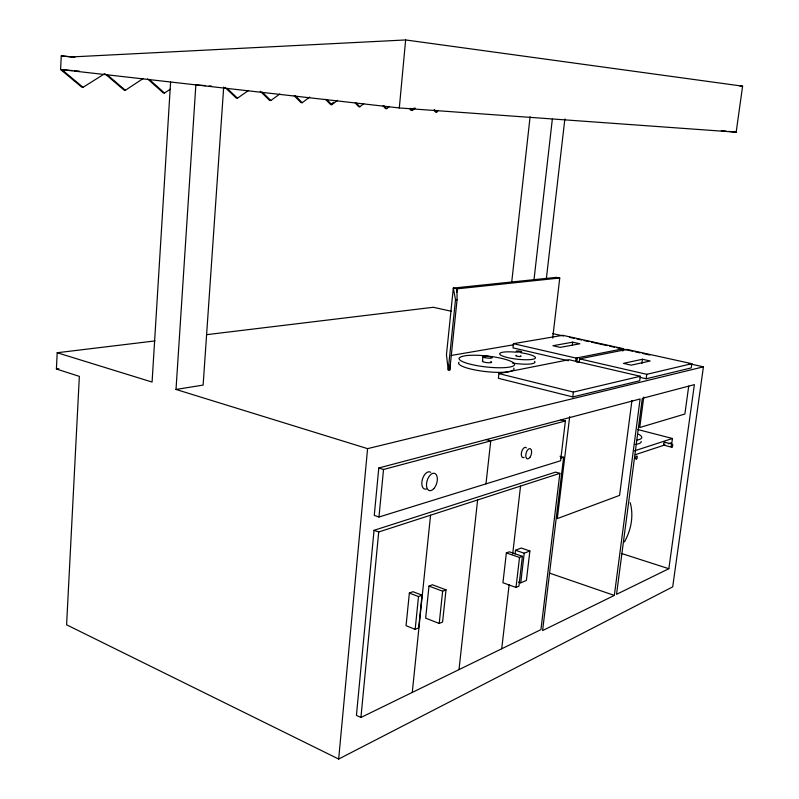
<?xml version="1.0" encoding="UTF-8"?>
<svg xmlns="http://www.w3.org/2000/svg" width="799" height="799" viewBox="0 0 799 799"><rect width="100%" height="100%" fill="white"/><g stroke="black" fill="none" stroke-linecap="round" stroke-linejoin="round"><path stroke-width="1.2" d="M552.678 338.097L559.759 278.022L556.274 277.353L453.323 288.069L446.451 354.756L448.229 369.937L449.777 370.027L449.877 365.233M104.409 73.888L83.036 87.301L81.768 87.141L60.614 69.533L61.253 55.9L74.896 57.148M688.808 363.615L703.42 366.831L672.698 586.865L338.666 759.05L66.597 624.808L79.351 376.369L56.399 369.008L57.188 352.739L154.926 340.923M170.596 82.017L152.08 382.062L57.188 352.739M703.42 366.831L367.58 448.648L176.01 389.453L195.855 84.884L205.533 85.643M223.69 87.071L203.126 385.088L176.01 389.453M338.666 759.05L367.58 448.648M399.31 107.955L405.642 39.95L742.601 86.172L736.169 132.185L399.31 107.955L60.614 69.533M560.039 456.269L563.625 457.288L542.591 630.561L614.331 595.425L640.109 398.961L378.786 467.984L374.272 515.395L378.966 517.023L560.578 460.763L565.382 420.983L561.048 419.845M374.042 530.316L356.424 715.385L360.928 717.472L540.933 629.642L559.859 473.358L555.565 472.109L374.042 530.316L378.716 531.974L559.859 473.358M378.966 517.023L383.52 469.492L565.382 420.983M360.928 717.472L378.716 531.974M409.368 593.078L406.062 625.697L415.16 629.342L418.666 627.844L422.042 595.165L412.893 591.689L409.368 593.078L418.516 596.573L422.042 595.165M415.16 629.342L418.516 596.573M412.274 692.423L430.551 515.205M448.229 369.937L455.5 299.655L453.323 288.069L456.998 288.839L559.759 278.022M456.619 292.554L456.998 288.839L457.068 299.755L449.777 370.027M428.993 586.096L425.657 618.146L439.22 623.46L442.596 622.002L446.022 589.842L432.389 584.768L428.993 586.096L442.636 591.2L446.022 589.842M439.22 623.46L442.636 591.2M482.476 361.118L482.966 356.584M459.006 669.622L477.612 499.974M485.982 483.874L490.736 440.898L486.211 439.61M498.916 373.612L498.396 378.297L572.793 396.933L639.689 380.763L640.279 376.259L568.918 359.71L498.916 373.612L573.382 392.069L640.279 376.259M511.69 282.377L530.097 116.764M623.25 350.751L623.51 348.704L562.716 335.31L513.457 343.68L512.988 347.875L568.359 360.748M534.002 279.74L552.339 119.141M506.356 552.958L502.941 582.761L516.014 587.435L518.901 586.196L522.406 556.294L509.273 551.819L506.356 552.958L519.52 557.442L522.406 556.294M501.722 648.778L509.143 584.688M512.698 553.867L520.549 486.082M546.336 278.811L564.873 118.901M515.085 553.947L515.515 550.261L521.198 548.044L529.877 550.96L526.401 580.434L520.738 582.851L518.581 582.081M516.014 587.435L519.52 557.442M520.738 582.851L524.214 553.208L529.877 550.96M572.324 345.238L572.693 342.182L579.864 343.78L560.169 347.375L552.908 345.727L572.693 342.182M575.709 361.348L576.099 358.102L623.51 348.704M569.687 416.659L557.303 518.611L619.585 495.38L631.939 400.459M577.337 357.862L576.818 362.177L579.255 361.677M572.793 396.933L573.382 392.069M579.225 362.117L579.625 358.871L626.915 349.403L691.814 363.695L691.235 367.92L646.161 378.786L640.169 377.398M622.321 350.931L622.581 348.883M641.887 363.495L642.436 359.26L650.176 360.988L631.28 365.153L623.44 363.365L642.436 359.26M643.754 397.063L639.739 427.525L684.873 414.032L688.718 386.117M646.161 378.786L646.751 374.322L691.814 363.695M637.902 429.562L672.438 438.491L671.879 442.596L668.344 443.765M668.843 568.718L694.371 384.629L642.306 398.381L616.538 594.336L668.843 568.718L621.462 553.457M624.409 541.952C631.11 530.146 633.847 515.954 630.231 502.711M433.967 110.252L435.505 112.06L436.673 112.19L438.202 110.352M409.557 108.494L411.205 110.352L414.112 108.005M411.205 110.352L412.384 110.482L415.29 108.135M355.255 102.991L358.651 106.647L359.86 106.786L363.745 103.72M385.478 108.534L386.666 108.674L389.512 106.427M325.503 99.316L330.636 104.569L331.845 104.709L337.577 100.344M331.585 103.84L333.503 102.382M294.212 95.75L300.983 102.582L302.202 102.721L309.712 97.059M260.254 91.236L269.593 100.374L270.831 100.514L279.83 94.002M224.998 87.461L236.244 98.027L237.493 98.167L248.529 90.467M105.069 73.878L124.105 90.127L125.373 90.277L142.991 78.642M147.595 78.911L163.236 92.884L164.494 93.034L170.547 89.049M635.355 454.671L664.808 444.933M634.536 450.826L672.438 438.491M560.469 458.256L563.625 457.288M451.305 355.435L513.597 344.788M56.399 369.008L58.876 368.689M206.891 334.641L433.298 307.275L451.425 311.28M61.253 55.9L71.401 56.949L405.642 39.95M740.104 86.222L742.601 86.172M455.5 299.655L457.068 299.755M209.168 85.922L211.585 86.112M71.84 70.502L61.893 69.683L83.036 87.301M74.327 70.702L79.301 71.111M71.401 56.949L73.878 57.178M721.327 130.597L726.281 131.126M728.748 131.386L736.169 132.185M552.469 333.553L563.425 335.97M569.517 337.308L574.381 338.386M576.818 338.926L581.692 339.994M584.119 340.534L588.993 341.602M591.43 342.142L607.25 345.627M609.687 346.167L614.551 347.245M616.988 347.775L632.818 351.27M635.245 351.8L640.119 352.878M642.556 353.418L649.857 355.026M579.625 358.871L646.751 374.322M513.457 343.68L576.099 358.102M664.648 442.197L672.388 444.224M663.889 445.163L671.639 447.2M378.786 467.984L383.52 469.492M515.515 550.261L524.214 553.208M549.572 573.133L614.331 595.425M107.246 74.796L125.373 90.277M149.783 79.87L164.494 93.034M227.116 88.419L237.493 98.167M262.342 92.205L270.831 100.514M295.44 95.89L302.202 102.721M326.721 99.446L331.845 104.709M356.464 103.121L359.86 106.786M383.081 105.868L385.498 108.554M384.269 105.997L386.666 108.674M410.496 108.344L412.384 110.482M434.376 109.473L436.673 112.19M426.406 489.048A8.989 4.974 -72.8 0 1 422.291 479.77A8.989 4.974 -72.8 0 1 430.721 472.299M524.134 457.388A5.313 2.677 -74.5 0 1 521.587 452.094A5.313 2.677 -74.5 0 1 526.431 447.879M641.207 441.428A21.933 5.223 7.9 0 1 635.245 444.444M638.521 434.247A21.943 5.164 7.8 0 1 637.053 440.039M534.521 361.328A18.007 3.486 6.5 0 1 512.449 363.056M513.727 368.129A27.865 5.583 6.3 0 1 485.952 371.605A27.865 5.583 6.3 0 1 458.946 362.227M664.628 444.554A1.528 0.649 -75.7 0 1 663.579 444.713A1.528 0.649 -75.7 0 1 664.149 442.446A1.528 0.649 -75.7 0 1 664.998 443.075M490.686 361.518A4.654 0.919 6.3 0 1 490.526 362.686A4.654 0.919 6.3 0 1 484.633 362.237A4.654 0.919 6.3 0 1 482.776 360.908M520.848 352.759A18.027 3.426 6.5 0 1 535.25 358.232A18.027 3.426 6.5 0 1 515.575 359.001A18.027 3.426 6.5 0 1 499.675 353.587L500.603 352.808A18.027 3.426 6.5 0 1 516.244 352.209M520.449 355.815A2.727 0.519 6.5 0 1 520.229 356.524A2.727 0.519 6.5 0 1 516.404 356.064A2.727 0.519 6.5 0 1 516.623 355.355M461.492 356.574L459.425 357.722A27.885 5.493 6.3 0 0 491.964 367.48A27.885 5.493 6.3 0 0 510.581 361.168A27.885 5.493 6.3 0 0 465.248 355.745L461.492 356.574M433.807 488.648A9.009 4.964 -72.8 0 0 435.385 473.747A9.009 4.964 -72.8 0 0 426.556 483.475A9.009 4.964 -72.8 0 0 433.807 488.648M530.027 457.208A5.323 2.667 -74.5 0 0 530.286 448.688A5.323 2.667 -74.5 0 0 525.762 455.36A5.323 2.667 -74.5 0 0 530.027 457.208M672.189 446.871A1.538 0.649 -75.7 0 0 672.538 444.314A1.538 0.649 -75.7 0 0 671.31 445.942A1.538 0.649 -75.7 0 0 672.189 446.871M636.653 458.836A1.628 0.719 -75.3 0 0 637.013 456.129A1.628 0.719 -75.3 0 0 635.664 457.867A1.628 0.719 -75.3 0 0 636.653 458.836M517.442 351.82A2.727 0.509 6.5 0 0 521.637 351.88A2.727 0.509 6.5 0 0 517.702 350.961A2.727 0.509 6.5 0 0 517.442 351.82M484.803 357.622A4.654 0.899 6.2 0 0 492.154 357.762A4.654 0.899 6.2 0 0 485.712 356.154A4.654 0.899 6.2 0 0 484.803 357.622"/></g></svg>
